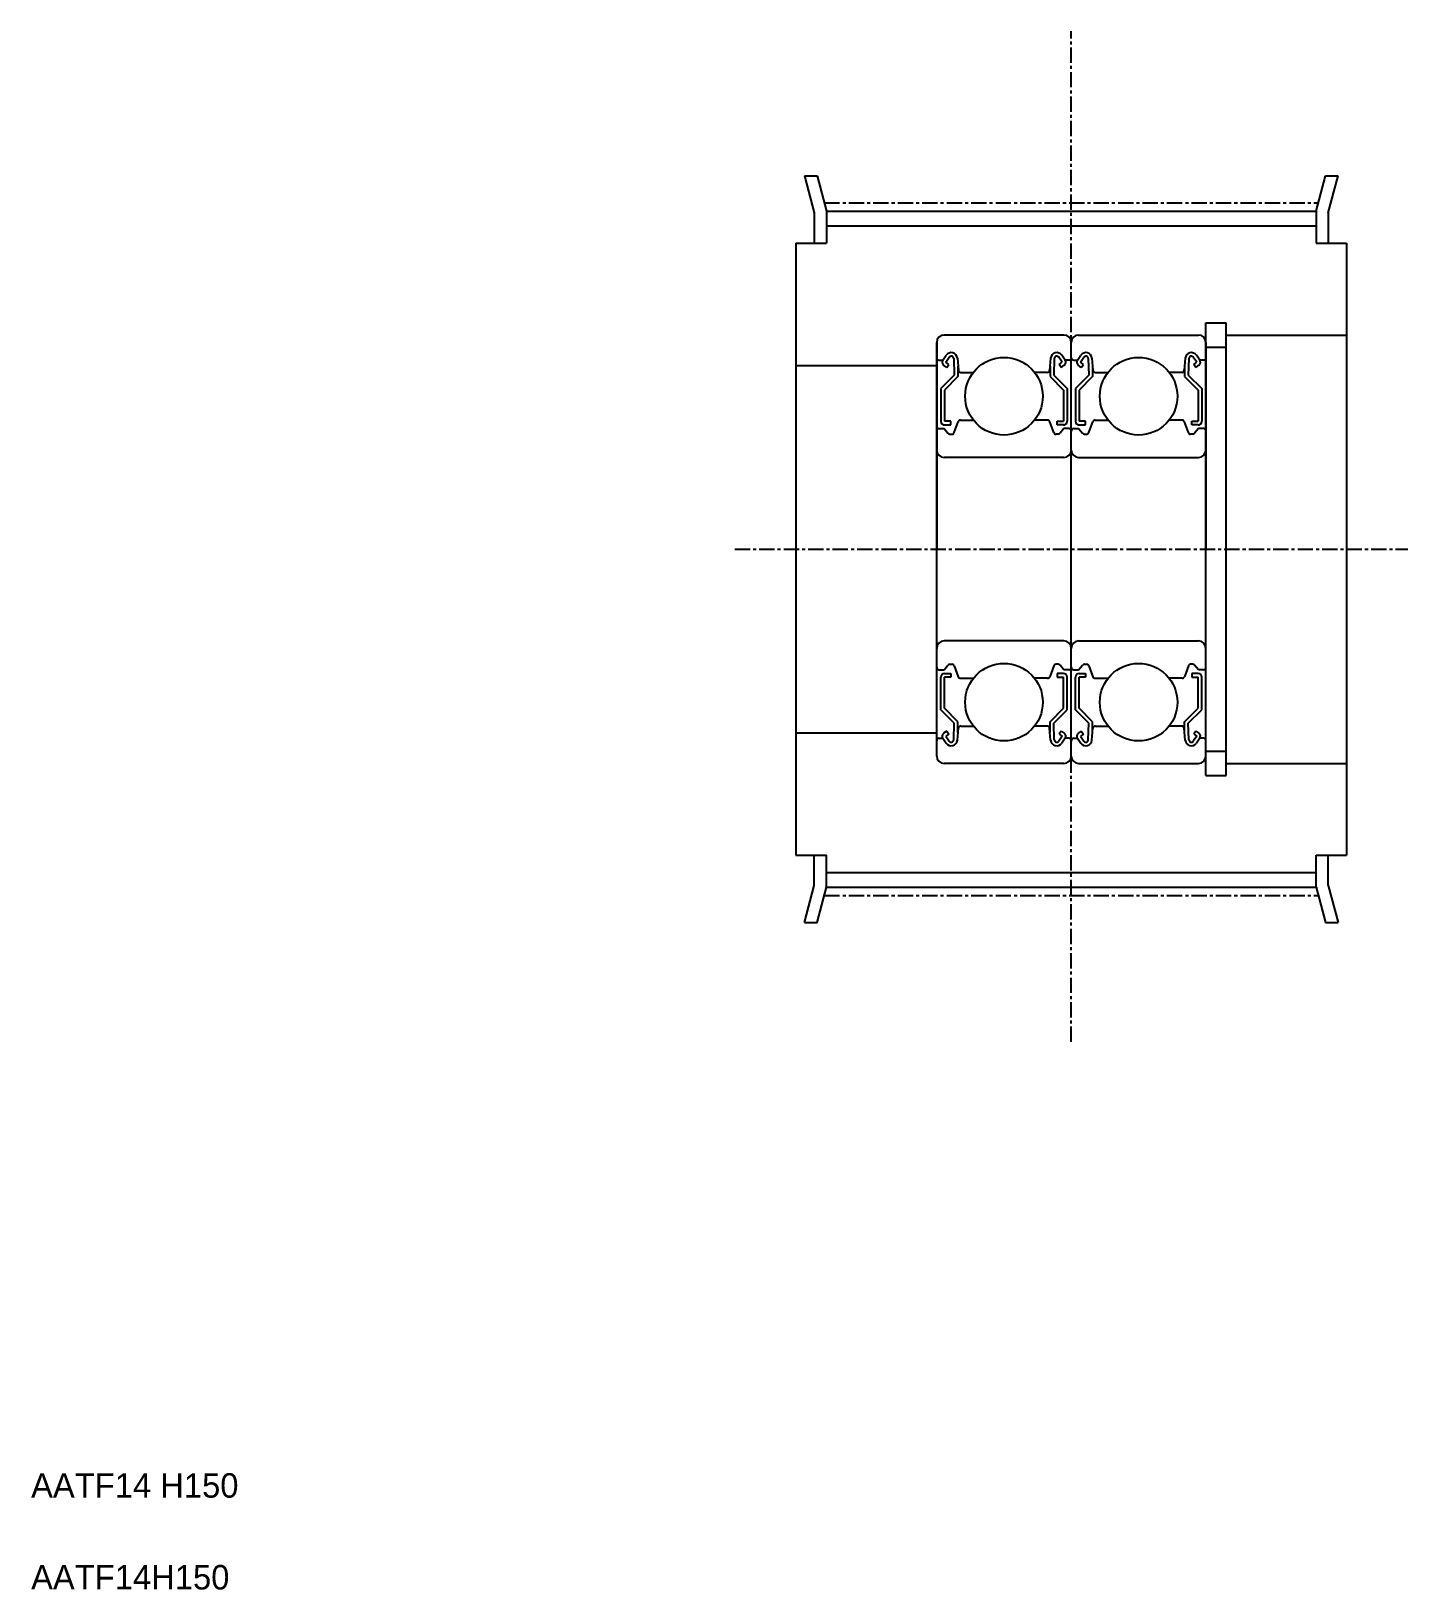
# Model space of a CAD drawing. Extents: x 5 to 118, y 5 to 132.
import ezdxf

# ---------------------------------------------------------------- set-up
doc = ezdxf.new("R2010")
doc.units = 0
doc.linetypes.add('CENTER', pattern=[2, 1.25, -0.25, 0.25, -0.25])
doc.layers.get('0').update_dxf_attribs({"linetype": 'CONTINUOUS'})
doc.layers.add('CENTER', color=1, linetype='CENTER')

msp = doc.modelspace()

# ---------------------------------------------------------------- linework, layer by layer
at = {"color": 7, "linetype": 'CONTINUOUS'}
for p, q in [((68.19, 120.5), (69, 117.48)), ((68.19, 120.5), (69.23, 120.5)), ((68.45, 120.5), (68.45, 120.5)), ((68.71, 120.5), (68.71, 120.5)), ((69.23, 120.5), (70, 117.61)), ((110, 117.61), (110.77, 120.5)), ((110.77, 120.5), (111.81, 120.5)), ((111, 117.48), (111.81, 120.5)), ((69, 117.48), (69, 115)), ((70, 117.61), (110, 117.61)), ((70, 117.61), (70, 115)), ((110, 117.61), (110, 115)), ((111, 117.48), (111, 115)), ((70, 116.41), (110, 116.41)), ((67.5, 115), (67.5, 65)), ((67.5, 115), (70, 115)), ((110, 115), (112.5, 115)), ((112.5, 115), (112.5, 65)), ((101, 71.5), (101, 108.5)), ((101, 108.5), (102.65, 108.5)), ((102.65, 71.5), (102.65, 108.5)), ((89.4, 107.5), (79.6, 107.5)), ((90.6, 107.5), (100.4, 107.5)), ((102.65, 107.5), (112.5, 107.5)), ((79, 73.1), (79, 106.9)), ((79, 106.9), (79, 90)), ((79.5, 105.45), (79.78, 105.85)), ((89.5, 105.45), (89.22, 105.85)), ((90, 73.1), (90, 106.9)), ((90, 73.1), (90, 106.9)), ((90.5, 105.45), (90.78, 105.85)), ((100.5, 105.45), (100.22, 105.85)), ((101, 106.9), (101, 90)), ((101, 73.1), (101, 106.9)), ((101, 106.5), (102.65, 106.5)), ((67.5, 105), (79, 105)), ((79.2, 105.45), (79.5, 105.45)), ((79.82, 104.86), (79.57, 105.03)), ((79.75, 105.28), (80.03, 105.68)), ((79.99, 105.1), (79.75, 105.28)), ((79.82, 104.86), (79.99, 105.1)), ((80.39, 105.57), (80.44, 104.22)), ((80.69, 105.6), (80.77, 104.63)), ((80.74, 104.97), (80.74, 104.1)), ((80.97, 104.45), (81.99, 104.45)), ((88.03, 104.45), (87.01, 104.45)), ((88.31, 105.6), (88.23, 104.63)), ((88.26, 104.97), (88.26, 104.1)), ((88.61, 105.57), (88.56, 104.22)), ((89.25, 105.28), (88.97, 105.68)), ((89.01, 105.1), (89.25, 105.28)), ((89.18, 104.86), (89.01, 105.1)), ((89.18, 104.86), (89.43, 105.03)), ((89.8, 105.45), (89.5, 105.45)), ((90.2, 105.45), (90.5, 105.45)), ((90.82, 104.86), (90.57, 105.03)), ((90.75, 105.28), (91.03, 105.68)), ((90.99, 105.1), (90.75, 105.28)), ((90.82, 104.86), (90.99, 105.1)), ((91.39, 105.57), (91.44, 104.22)), ((91.69, 105.6), (91.77, 104.63)), ((91.74, 104.97), (91.74, 104.1)), ((91.97, 104.45), (92.99, 104.45)), ((99.03, 104.45), (98.01, 104.45)), ((99.31, 105.6), (99.23, 104.63)), ((99.26, 104.97), (99.26, 104.1)), ((99.61, 105.57), (99.56, 104.22)), ((100.25, 105.28), (99.97, 105.68)), ((100.01, 105.1), (100.25, 105.28)), ((100.18, 104.86), (100.01, 105.1)), ((100.18, 104.86), (100.43, 105.03)), ((100.8, 105.45), (100.5, 105.45)), ((80.44, 104.22), (79.34, 103.12)), ((80.74, 104.1), (79.64, 103)), ((88.26, 104.1), (89.36, 103)), ((88.56, 104.22), (89.66, 103.12)), ((91.44, 104.22), (90.34, 103.12)), ((91.74, 104.1), (90.64, 103)), ((99.26, 104.1), (100.36, 103)), ((99.56, 104.22), (100.66, 103.12)), ((79.34, 103.12), (79.34, 100.45)), ((79.64, 103), (79.64, 100.45)), ((89.36, 103), (89.36, 100.45)), ((89.66, 103.12), (89.66, 100.45)), ((90.34, 103.12), (90.34, 100.45)), ((90.64, 103), (90.64, 100.45)), ((100.36, 103), (100.36, 100.45)), ((100.66, 103.12), (100.66, 100.45)), ((79.2, 99.85), (79.6, 99.85)), ((79.6, 99.85), (79.92, 99.47)), ((80.16, 100.45), (79.64, 100.45)), ((79.64, 100.15), (80.16, 100.15)), ((80.07, 99.4), (80.25, 99.4)), ((80.16, 100.15), (80.16, 100.45)), ((80.43, 99.53), (80.76, 100.42)), ((80.95, 100.55), (81.99, 100.55)), ((88.05, 100.55), (87.01, 100.55)), ((88.57, 99.53), (88.24, 100.42)), ((88.93, 99.4), (88.75, 99.4)), ((88.84, 100.45), (89.36, 100.45)), ((88.84, 100.15), (88.84, 100.45)), ((89.36, 100.15), (88.84, 100.15)), ((89.4, 99.85), (89.08, 99.47)), ((89.8, 99.85), (89.4, 99.85)), ((90.2, 99.85), (90.6, 99.85)), ((90.6, 99.85), (90.92, 99.47)), ((91.16, 100.45), (90.64, 100.45)), ((90.64, 100.15), (91.16, 100.15)), ((91.07, 99.4), (91.25, 99.4)), ((91.16, 100.15), (91.16, 100.45)), ((91.43, 99.53), (91.76, 100.42)), ((91.95, 100.55), (92.99, 100.55)), ((99.05, 100.55), (98.01, 100.55)), ((99.57, 99.53), (99.24, 100.42)), ((99.93, 99.4), (99.75, 99.4)), ((99.84, 100.15), (99.84, 100.45)), ((99.84, 100.45), (100.36, 100.45)), ((100.36, 100.15), (99.84, 100.15)), ((100.4, 99.85), (100.08, 99.47)), ((100.8, 99.85), (100.4, 99.85)), ((89.4, 97.5), (79.6, 97.5)), ((90.6, 97.5), (100.4, 97.5)), ((79, 73.1), (79, 90)), ((90, 90), (90, 90)), ((90, 90), (90, 90)), ((101, 73.1), (101, 90)), ((89.4, 82.5), (79.6, 82.5)), ((90, 81.75), (90, 81.75)), ((90, 81.75), (90, 81.75)), ((90.6, 82.5), (100.4, 82.5)), ((79.6, 80.15), (79.92, 80.53)), ((80.07, 80.6), (80.25, 80.6)), ((80.43, 80.47), (80.76, 79.58)), ((88.57, 80.47), (88.24, 79.58)), ((88.93, 80.6), (88.75, 80.6)), ((89.4, 80.15), (89.08, 80.53)), ((90.6, 80.15), (90.92, 80.53)), ((91.07, 80.6), (91.25, 80.6)), ((91.43, 80.47), (91.76, 79.58)), ((99.57, 80.47), (99.24, 79.58)), ((99.93, 80.6), (99.75, 80.6)), ((100.4, 80.15), (100.08, 80.53)), ((79.2, 80.15), (79.6, 80.15)), ((79.34, 76.88), (79.34, 79.55)), ((79.64, 79.85), (80.16, 79.85)), ((79.64, 77), (79.64, 79.55)), ((80.16, 79.55), (79.64, 79.55)), ((80.16, 79.85), (80.16, 79.55)), ((80.95, 79.45), (81.99, 79.45)), ((88.05, 79.45), (87.01, 79.45)), ((89.36, 79.85), (88.84, 79.85)), ((88.84, 79.85), (88.84, 79.55)), ((88.84, 79.55), (89.36, 79.55)), ((89.36, 77), (89.36, 79.55)), ((89.8, 80.15), (89.4, 80.15)), ((89.66, 76.88), (89.66, 79.55)), ((90.2, 80.15), (90.6, 80.15)), ((90.34, 76.88), (90.34, 79.55)), ((90.64, 79.85), (91.16, 79.85)), ((91.16, 79.55), (90.64, 79.55)), ((90.64, 77), (90.64, 79.55)), ((91.16, 79.85), (91.16, 79.55)), ((91.95, 79.45), (92.99, 79.45)), ((99.05, 79.45), (98.01, 79.45)), ((100.36, 79.85), (99.84, 79.85)), ((99.84, 79.85), (99.84, 79.55)), ((99.84, 79.55), (100.36, 79.55)), ((100.36, 77), (100.36, 79.55)), ((100.8, 80.15), (100.4, 80.15)), ((100.66, 76.88), (100.66, 79.55)), ((80.44, 75.78), (79.34, 76.88)), ((80.74, 75.9), (79.64, 77)), ((88.26, 75.9), (89.36, 77)), ((88.56, 75.78), (89.66, 76.88)), ((91.44, 75.78), (90.34, 76.88)), ((91.74, 75.9), (90.64, 77)), ((99.26, 75.9), (100.36, 77)), ((99.56, 75.78), (100.66, 76.88)), ((80.39, 74.43), (80.44, 75.78)), ((80.69, 74.4), (80.77, 75.37)), ((80.74, 75.03), (80.74, 75.9)), ((80.97, 75.55), (81.99, 75.55)), ((88.03, 75.55), (87.01, 75.55)), ((88.31, 74.4), (88.23, 75.37)), ((88.26, 75.03), (88.26, 75.9)), ((88.61, 74.43), (88.56, 75.78)), ((91.39, 74.43), (91.44, 75.78)), ((91.69, 74.4), (91.77, 75.37)), ((91.74, 75.03), (91.74, 75.9)), ((91.97, 75.55), (92.99, 75.55)), ((99.03, 75.55), (98.01, 75.55)), ((99.31, 74.4), (99.23, 75.37)), ((99.26, 75.03), (99.26, 75.9)), ((99.61, 74.43), (99.56, 75.78)), ((67.5, 75), (79, 75)), ((79.2, 74.55), (79.5, 74.55)), ((79.5, 74.55), (79.78, 74.15)), ((79.82, 75.14), (79.57, 74.97)), ((79.99, 74.9), (79.75, 74.72)), ((79.75, 74.72), (80.03, 74.32)), ((79.82, 75.14), (79.99, 74.9)), ((89.25, 74.72), (88.97, 74.32)), ((89.18, 75.14), (89.01, 74.9)), ((89.01, 74.9), (89.25, 74.72)), ((89.18, 75.14), (89.43, 74.97)), ((89.5, 74.55), (89.22, 74.15)), ((89.8, 74.55), (89.5, 74.55)), ((90.2, 74.55), (90.5, 74.55)), ((90.5, 74.55), (90.78, 74.15)), ((90.82, 75.14), (90.57, 74.97)), ((90.99, 74.9), (90.75, 74.72)), ((90.75, 74.72), (91.03, 74.32)), ((90.82, 75.14), (90.99, 74.9)), ((100.25, 74.72), (99.97, 74.32)), ((100.18, 75.14), (100.01, 74.9)), ((100.01, 74.9), (100.25, 74.72)), ((100.18, 75.14), (100.43, 74.97)), ((100.5, 74.55), (100.22, 74.15)), ((100.8, 74.55), (100.5, 74.55)), ((101, 73.5), (102.65, 73.5)), ((89.4, 72.5), (79.6, 72.5)), ((90.6, 72.5), (100.4, 72.5)), ((101, 71.5), (102.65, 71.5)), ((102.65, 72.5), (112.5, 72.5)), ((67.5, 65), (70, 65)), ((69, 62.52), (69, 65)), ((70, 62.39), (70, 65)), ((110, 62.39), (110, 65)), ((110, 65), (112.5, 65)), ((111, 62.52), (111, 65)), ((68.19, 59.5), (69, 62.52)), ((70, 63.59), (110, 63.59)), ((111, 62.52), (111.81, 59.5)), ((69.23, 59.5), (70, 62.39)), ((70, 62.39), (110, 62.39)), ((110, 62.39), (110.77, 59.5)), ((68.19, 59.5), (69.23, 59.5)), ((68.45, 59.5), (68.45, 59.5)), ((68.71, 59.5), (68.71, 59.5)), ((110.77, 59.5), (111.81, 59.5))]:
    msp.add_line(p, q, dxfattribs=at)
for centre in [(84.5, 102.5), (95.5, 102.5), (84.5, 77.5), (95.5, 77.5)]:
    msp.add_circle(centre, 3.17, dxfattribs=at)
for centre, radius, start, end in [((79.6, 106.9), 0.6, 90, 180), ((89.4, 106.9), 0.6, 0, 90), ((90.6, 106.9), 0.6, 90, 180), ((100.4, 106.9), 0.6, 0, 90), ((80.19, 105.56), 0.5, 5.065, 144.9356), ((80.19, 105.57), 0.2, 2.1312, 144.9367), ((88.81, 105.56), 0.5, 35.0644, 174.935), ((88.81, 105.57), 0.2, 35.0633, 177.8688), ((91.19, 105.56), 0.5, 5.065, 144.9356), ((91.19, 105.57), 0.2, 2.1312, 144.9367), ((99.81, 105.56), 0.5, 35.0644, 174.935), ((99.81, 105.57), 0.2, 35.0633, 177.8688), ((79.2, 105.65), 0.2, 180, 270), ((79.75, 105.28), 0.3, 144.9356, 235.0377), ((80.97, 104.65), 0.2, 185.065, 270), ((88.03, 104.65), 0.2, 270, 354.935), ((89.25, 105.28), 0.3, 304.9623, 35.0644), ((89.8, 105.65), 0.2, 270, 0), ((90.2, 105.65), 0.2, 180, 270), ((90.75, 105.28), 0.3, 144.9356, 235.0377), ((91.97, 104.65), 0.2, 185.065, 270), ((99.03, 104.65), 0.2, 270, 354.935), ((100.25, 105.28), 0.3, 304.9623, 35.0644), ((100.8, 105.65), 0.2, 270, 0), ((79.2, 99.65), 0.2, 90, 180), ((79.64, 100.45), 0.3, 180, 270), ((80.07, 99.6), 0.2, 219.997, 270), ((80.25, 99.6), 0.2, 270, 339.9703), ((80.95, 100.35), 0.2, 90, 159.9703), ((88.05, 100.35), 0.2, 20.0297, 90), ((88.75, 99.6), 0.2, 200.0297, 270), ((88.93, 99.6), 0.2, 270, 320.003), ((89.36, 100.45), 0.3, 270, 0), ((89.8, 99.65), 0.2, 0, 90), ((90.2, 99.65), 0.2, 90, 180), ((90.64, 100.45), 0.3, 180, 270), ((91.07, 99.6), 0.2, 219.997, 270), ((91.25, 99.6), 0.2, 270, 339.9703), ((91.95, 100.35), 0.2, 90, 159.9703), ((99.05, 100.35), 0.2, 20.0297, 90), ((99.75, 99.6), 0.2, 200.0297, 270), ((99.93, 99.6), 0.2, 270, 320.003), ((100.36, 100.45), 0.3, 270, 0), ((100.8, 99.65), 0.2, 0, 90), ((79.6, 98.1), 0.6, 180, 270), ((89.4, 98.1), 0.6, 270, 0), ((90.6, 98.1), 0.6, 180, 270), ((100.4, 98.1), 0.6, 270, 0), ((79.6, 81.9), 0.6, 90, 180), ((89.4, 81.9), 0.6, 0, 90), ((90.6, 81.9), 0.6, 90, 180), ((100.4, 81.9), 0.6, 0, 90), ((79.2, 80.35), 0.2, 180, 270), ((80.07, 80.4), 0.2, 90, 140.003), ((80.25, 80.4), 0.2, 20.0297, 90), ((88.75, 80.4), 0.2, 90, 159.9703), ((88.93, 80.4), 0.2, 39.997, 90), ((89.8, 80.35), 0.2, 270, 0), ((90.2, 80.35), 0.2, 180, 270), ((91.07, 80.4), 0.2, 90, 140.003), ((91.25, 80.4), 0.2, 20.0297, 90), ((99.75, 80.4), 0.2, 90, 159.9703), ((99.93, 80.4), 0.2, 39.997, 90), ((100.8, 80.35), 0.2, 270, 0), ((79.64, 79.55), 0.3, 90, 180), ((80.95, 79.65), 0.2, 200.0297, 270), ((88.05, 79.65), 0.2, 270, 339.9703), ((89.36, 79.55), 0.3, 0, 90), ((90.64, 79.55), 0.3, 90, 180), ((91.95, 79.65), 0.2, 200.0297, 270), ((99.05, 79.65), 0.2, 270, 339.9703), ((100.36, 79.55), 0.3, 0, 90), ((80.97, 75.35), 0.2, 90, 174.935), ((88.03, 75.35), 0.2, 5.065, 90), ((91.97, 75.35), 0.2, 90, 174.935), ((99.03, 75.35), 0.2, 5.065, 90), ((79.2, 74.35), 0.2, 90, 180), ((79.75, 74.72), 0.3, 124.9623, 215.0644), ((80.19, 74.44), 0.5, 215.0644, 354.935), ((80.19, 74.43), 0.2, 215.0633, 357.8688), ((88.81, 74.44), 0.5, 185.065, 324.9356), ((88.81, 74.43), 0.2, 182.1312, 324.9367), ((89.25, 74.72), 0.3, 324.9356, 55.0377), ((89.8, 74.35), 0.2, 0, 90), ((90.2, 74.35), 0.2, 90, 180), ((90.75, 74.72), 0.3, 124.9623, 215.0644), ((91.19, 74.44), 0.5, 215.0644, 354.935), ((91.19, 74.43), 0.2, 215.0633, 357.8688), ((99.81, 74.44), 0.5, 185.065, 324.9356), ((99.81, 74.43), 0.2, 182.1312, 324.9367), ((100.25, 74.72), 0.3, 324.9356, 55.0377), ((100.8, 74.35), 0.2, 0, 90), ((79.6, 73.1), 0.6, 180, 270), ((89.4, 73.1), 0.6, 270, 0), ((90.6, 73.1), 0.6, 180, 270), ((100.4, 73.1), 0.6, 270, 0)]:
    msp.add_arc(centre, radius, start, end, dxfattribs=at)
at = {"layer": 'CENTER', "color": 1, "linetype": 'CENTER'}
for p, q in [((90, 49.74), (90, 132.33)), ((69.82, 118.3), (110.18, 118.3)), ((62.5, 90), (117.5, 90)), ((69.82, 61.7), (110.18, 61.7))]:
    msp.add_line(p, q, dxfattribs=at)

# ---------------------------------------------------------------- texts
at = {"color": 7, "linetype": 'CONTINUOUS'}
for s, p in [('AATF14 H150', (5, 12.5)), ('AATF14H150', (5, 5))]:
    msp.add_text(s, height=2, dxfattribs=at).set_placement(p)

doc.saveas('drawing.dxf')
